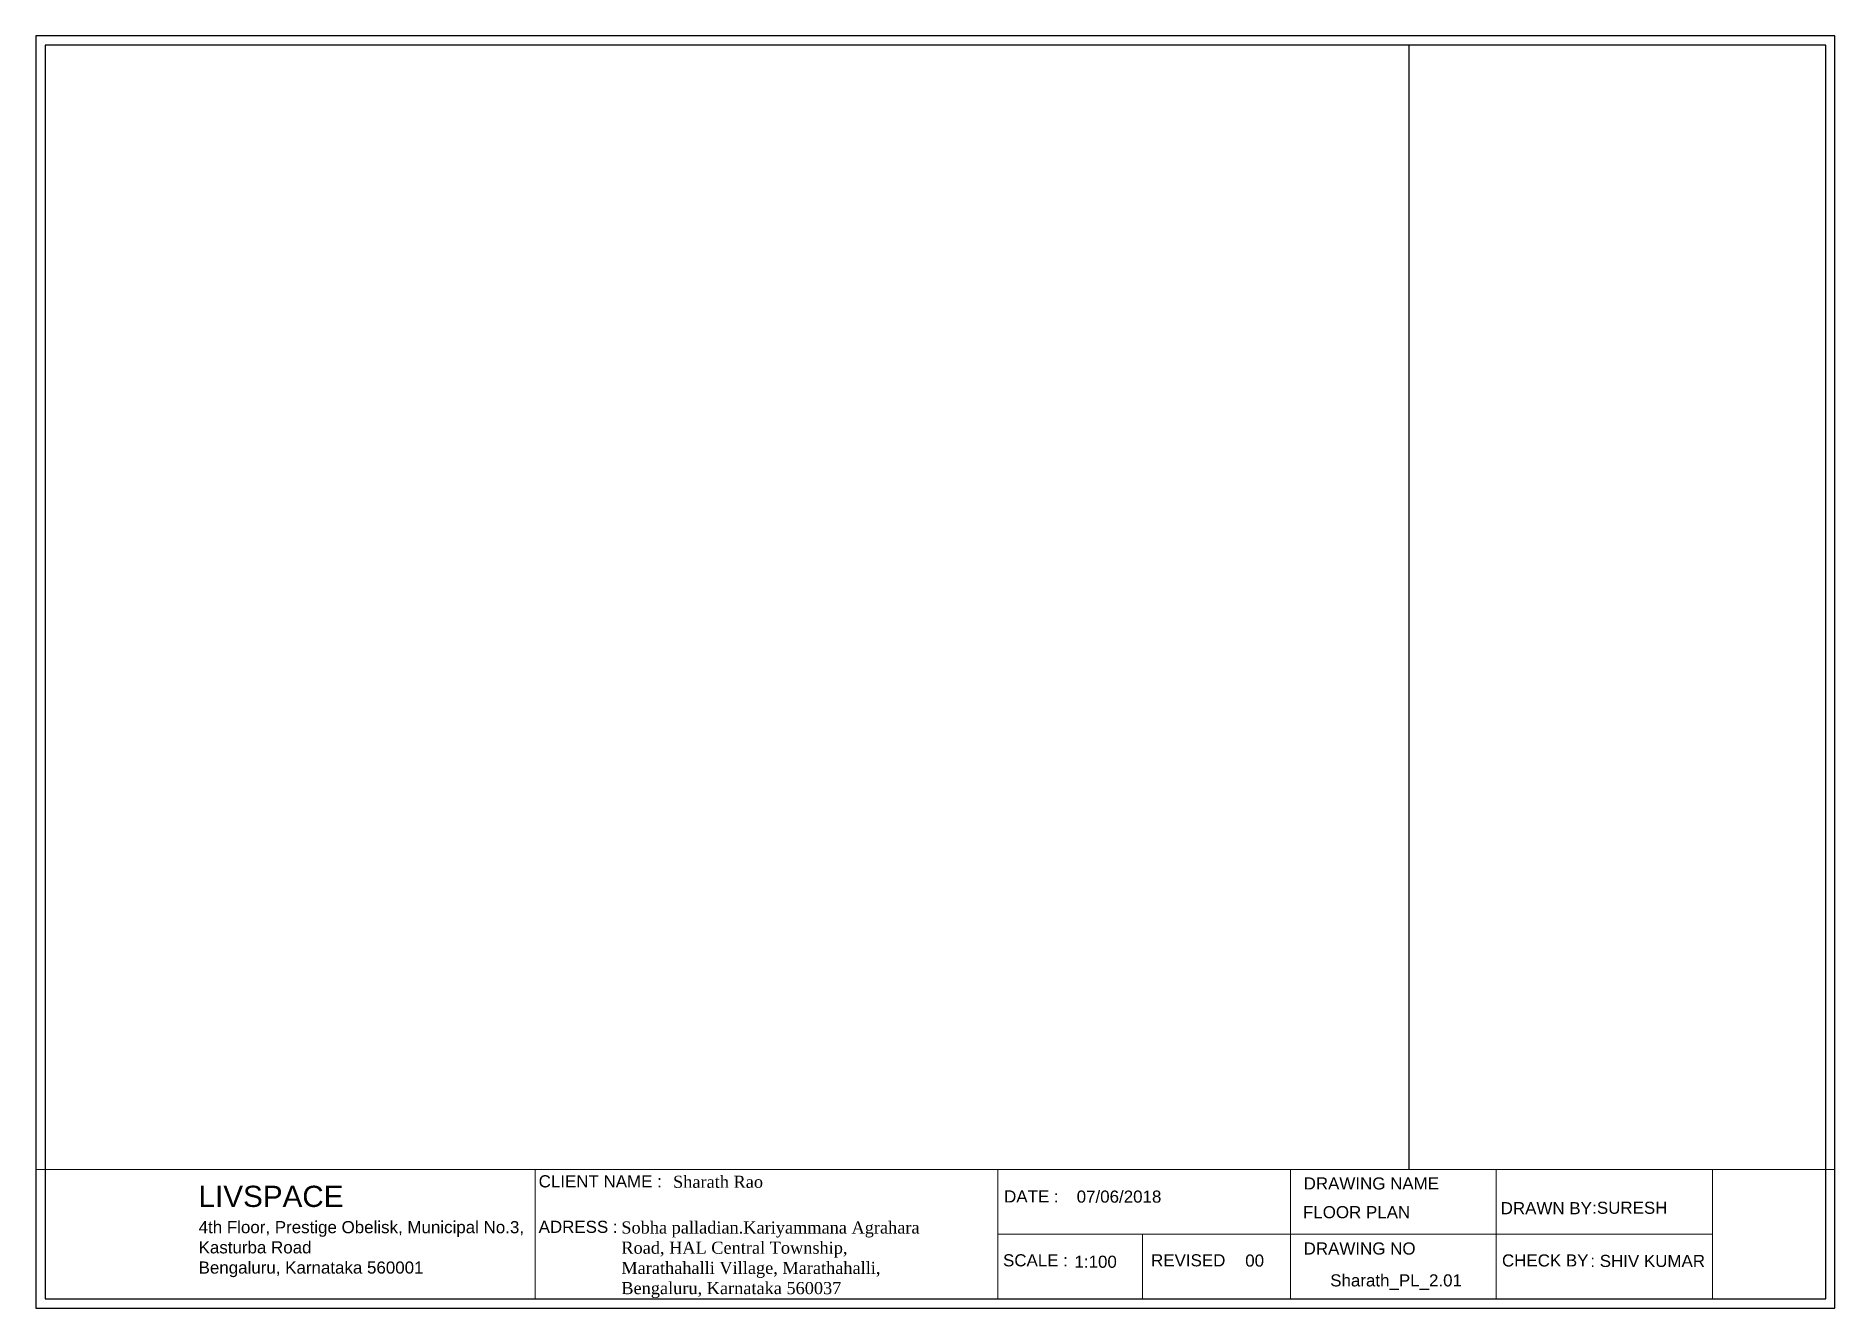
# Paper-space layout 'Sharath_PL_2.01' of a CAD drawing. Header units: millimetres. Extents: x -363 to -66, y -53 to 157.
import ezdxf

# ---------------------------------------------------------------- set-up
doc = ezdxf.new("R2010")
doc.units = ezdxf.units.MM
doc.header["$LTSCALE"] = 15
doc.layers.add('LS_DR_Elivation', color=7, linetype='Continuous', lineweight=35)
doc.layers.add('LS_DR_Wall', color=7, linetype='Continuous', lineweight=35)
doc.layers.add('LS_DR_TB', color=250, linetype='Continuous')
doc.layers.add('LS_DR_TEXT', color=7, linetype='Continuous')
doc.styles.add('ARIAL', font='arial.ttf', dxfattribs={"height": 50})
doc.styles.add('dd', font='arial.ttf')
doc.styles.add('ROMANS', font='tahoma.ttf')
doc.styles.get("Standard").update_dxf_attribs({"font": 'arial.ttf'})

# ---------------------------------------------------------------- blocks, each defined once
blk = doc.blocks.new('DSAFSAF')
at = {"layer": 'LS_DR_TB', "lineweight": 30}
for p, q in [((637.39, 220.28), (340.39, 220.28)), ((340.39, 220.28), (340.39, 10.28)), ((637.39, 10.28), (637.39, 220.28)), ((635.89, 218.78), (341.89, 218.78)), ((341.89, 218.78), (341.89, 11.78)), ((635.89, 11.78), (635.89, 218.78)), ((340.39, 10.28), (637.39, 10.28)), ((341.89, 11.78), (635.89, 11.78))]:
    blk.add_line(p, q, dxfattribs=at)
at = {"layer": 'LS_DR_TB', "lineweight": 0}
for p, q in [((340.39, 33.16), (637.39, 33.16)), ((422.79, 33.16), (422.79, 11.78)), ((499.21, 33.16), (499.21, 11.78)), ((547.49, 33.16), (547.49, 11.78)), ((581.44, 11.78), (581.44, 33.16)), ((617.17, 11.78), (617.17, 33.16)), ((499.21, 22.47), (617.17, 22.47)), ((523.07, 22.47), (523.07, 11.78))]:
    blk.add_line(p, q, dxfattribs=at)
at = {"ltscale": 0.25, "style": 'ARIAL'}
for tag, p in [('ADDRESS', (446.16, 18.7)), ('ADRESS', (446.11, 15.38))]:
    blk.add_attdef(tag, p, '', height=2, dxfattribs=at)
at = {"layer": 'LS_DR_TEXT', "char_height": 2}
for s, insert, width, attachment_point in [('\\pxql;{\\fArial|b0|i0|c0|p34;\\H1.75x;\\C1;LIV\\C256;SPACE\\C1;\\P\\H0.57143x;\\C256;4th Floor, Prestige Obelisk, Municipal No.3, Kasturba Road\\PBengaluru, Karnataka 560001}', (399.31, 22.91), 64.1315, 5), ('{\\fArial|b0|i0|c0|p34;CLIENT NAME :  }', (423.38, 31.18), 47.3336, 4)]:
    blk.add_mtext(s, dxfattribs=dict(at, insert=insert, width=width, attachment_point=attachment_point))
at = {"layer": 'LS_DR_TEXT', "ltscale": 0.25, "char_height": 2, "style": 'dd'}
for s, insert, width, attachment_point in [('\\pxql;{\\fArial|b0|i0|c0|p34;DRAWING NAME}', (576.51, 30.83), 53.6745, 5), ('\\pxql;{\\fArial|b0|i0|c0|p34;DATE : }', (506.08, 28.7), 11.7179, 5), ('\\pxql;{\\fArial|b0|i0|c0|p34;DRAWN BY}', (593.17, 26.76), 21.9324, 5), ('ADRESS :  ', (423.38, 23.67), 47.3336, 4), ('\\pxql;{\\fArial|b0|i0|c0|p34;DRAWING NO}', (576.51, 20.09), 53.6745, 5), ('\\pxql;{\\fArial|b0|i0|c0|p34;SCALE : }', (507.28, 18.14), 14.4759, 5), ('\\pxql;{\\fArial|b0|i0|c0|p34;REVISED}', (530.5, 18.14), 12.0281, 5), ('\\pxql;{\\fArial|b0|i0|c0|p34;CHECK BY}', (593.81, 18.12), 22.7945, 5)]:
    blk.add_mtext(s, dxfattribs=dict(at, insert=insert, width=width, attachment_point=attachment_point))
at = {"layer": 'LS_DR_TEXT', "ltscale": 0.25, "style": 'dd'}
for tag, p in [('CLIENTNAME', (445.27, 30.15)), ('DATE', (512.2, 27.67)), ('DRAWINGNAME', (549.56, 25.1)), ('NAME', (597.31, 25.83)), ('ADRESS', (446.35, 22.68)), ('SCALE', (511.84, 16.93)), ('REV', (540.03, 17.11)), ('NAME', (597, 17.06)), ('DRAWINGNO', (554.06, 13.84))]:
    blk.add_attdef(tag, p, '', height=2, dxfattribs=at)

psp = doc.layouts.new('Sharath_PL_2.01')

# ---------------------------------------------------------------- linework, layer by layer
at = {"layer": 'LS_DR_TB'}
psp.add_line((-136.07, -30.1), (-136.07, 155.53), dxfattribs=at)

# ---------------------------------------------------------------- block references
at = {"layer": 'LS_DR_TB', "ltscale": 0.25}
ref = psp.add_blockref('DSAFSAF', (-703.17, -63.25), dxfattribs=at)
ref.add_attrib('REV', '00', (-163.14, -46.14), dxfattribs={"layer": 'LS_DR_TEXT', "ltscale": 0.25, "height": 2, "style": 'dd'})
ref.add_attrib('SCALE', '1:100', (-191.33, -46.33), dxfattribs={"layer": 'LS_DR_TEXT', "ltscale": 0.25, "height": 2, "style": 'dd'})
ref.add_attrib('NAME', ': SHIV KUMAR', (-106.17, -46.2), dxfattribs={"layer": 'LS_DR_TEXT', "ltscale": 0.25, "height": 2, "style": 'dd'})
ref.add_attrib('NAME', ':SURESH', (-105.86, -37.42), dxfattribs={"layer": 'LS_DR_TEXT', "ltscale": 0.25, "height": 2, "style": 'dd'})
ref.add_attrib('DRAWINGNO', 'Sharath_PL_2.01', (-149.11, -49.41), dxfattribs={"layer": 'LS_DR_TEXT', "ltscale": 0.25, "height": 2, "style": 'dd'})
ref.add_attrib('DRAWINGNAME', 'FLOOR PLAN', (-153.61, -38.15), dxfattribs={"layer": 'LS_DR_TEXT', "ltscale": 0.25, "height": 2, "style": 'dd'})
ref.add_attrib('DATE', '07/06/2018', (-190.97, -35.58), dxfattribs={"layer": 'LS_DR_TEXT', "ltscale": 0.25, "height": 2, "style": 'dd'})

# ---------------------------------------------------------------- texts
at = {"layer": 'LS_DR_Elivation', "char_height": 2, "attachment_point": 1, "style": 'ROMANS'}
for s, insert, width in [('{\\fRomantic|b0|i0|c2|p2;Sharath Rao}', (-257.6, -31.13), 36.2464), ('\\pxql;{\\fRomantic|b0|i0|c2|p2;Sobha palladian.Kariyammana Agrahara Road, HAL Central Township, Marathahalli Village, Marathahalli, Bengaluru, Karnataka 560037}', (-266.14, -38.68), 53.2327)]:
    psp.add_mtext(s, dxfattribs=dict(at, insert=insert, width=width))

# ---------------------------------------------------------------- viewports
at = {"layer": 'LS_DR_Wall', "ltscale": 0.25, "view_target_point": (-44751755.64, -20203389.4)}
psp.add_viewport(center=(-248.67, 62.72), size=(225.21, 185.6228), view_center_point=(46428970.91, 20351393.16), view_height=18562.2862, dxfattribs=at)

doc.saveas('drawing.dxf')
